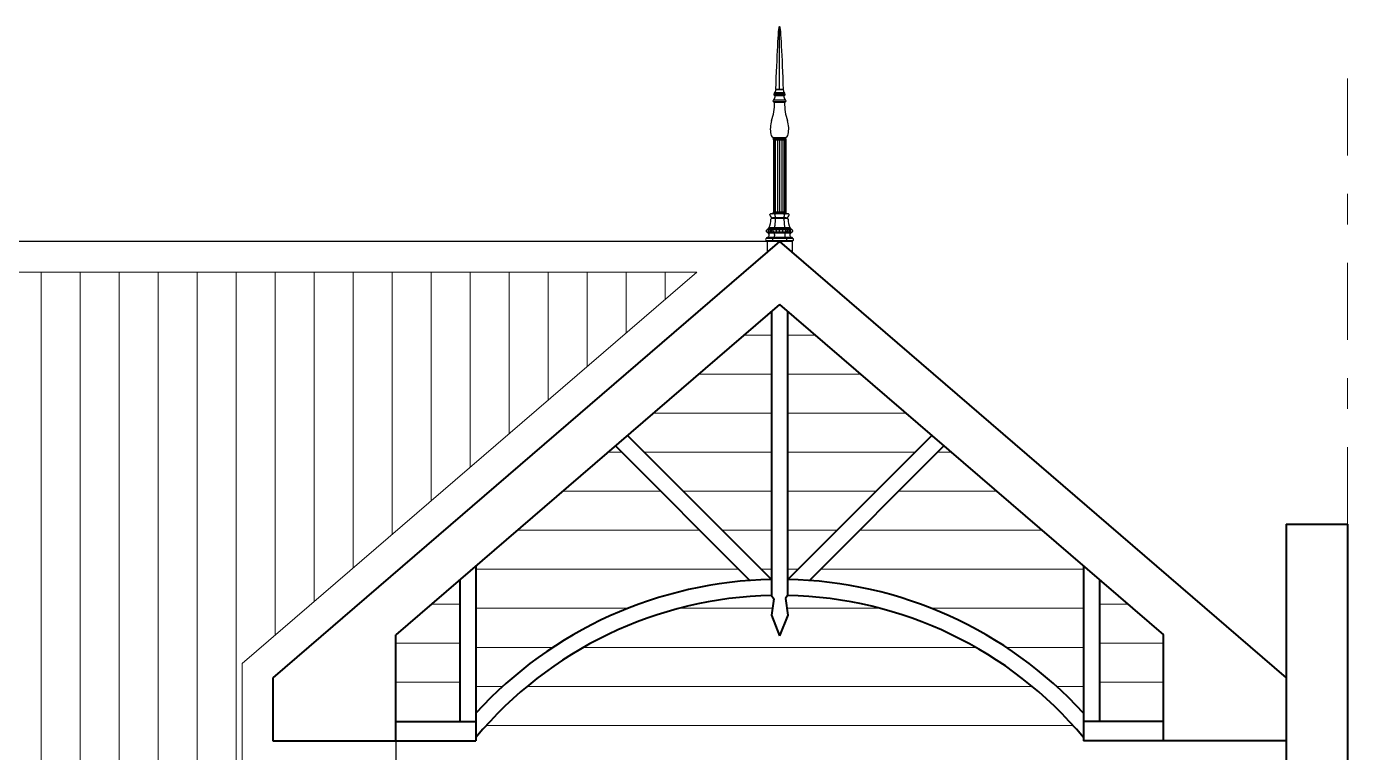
# Model space of a CAD drawing. Header units: millimetres. Extents: x 1119.4 to 1171.3, y 270.1 to 301.5.
# Drawn here: x 1135.377 to 1139.679, y 285.917 to 288.281 of the extents above; entities that cross this region are included whole.
import ezdxf

# ---------------------------------------------------------------- set-up
doc = ezdxf.new("R2010")
doc.units = ezdxf.units.MM
doc.linetypes.add('DASHDOT', pattern=[1, 0.5, -0.25, 0, -0.25])
for name, color, linetype, lineweight in [('01pisos madera', 28, 'Continuous', 9), ('02', 196, 'Continuous', 20), ('03', 116, 'Continuous', 30), ('04', 20, 'Continuous', 40), ('ejes', 252, 'DASHDOT', 15)]:
    doc.layers.add(name, color=color, linetype=linetype, lineweight=lineweight)

msp = doc.modelspace()

# ---------------------------------------------------------------- hatches: boundary and pattern name
at = {"layer": '01pisos madera'}
h = msp.add_hatch(dxfattribs=at)
h.set_pattern_fill('LINE', color=256, scale=0.04, style=0)
h.set_pattern_definition([(0, (1136.579354838257, 286.0188396724454), (0, 0.127), [])])
h.paths.add_polyline_path([(1136.788029002143, 286.4795912108425), (1136.579354838257, 286.3000159867949), (1136.579354838257, 286.0188396724454), (1136.788029002142, 286.0188396724454)])
h.paths.add_polyline_path([(1139.079354838255, 286.3000159867946), (1138.871420128889, 286.4789548708725), (1138.871420128889, 286.0188396724454), (1139.079354838255, 286.0188396724454)])
at = {"layer": '02'}
h = msp.add_hatch(dxfattribs=at)
h.set_pattern_fill('LINE', color=24, scale=0.04, angle=90, style=0)
h.set_pattern_definition([(90, (1130.979354838255, 283.375740125182), (-0.127, 7.776250346772096e-18), [])])
h.paths.add_polyline_path([(1131.879354838256, 287.4807157349383), (1131.879354838256, 285.0999352471337), (1130.979354838256, 285.0999352471338), (1130.979354838256, 284.8846181739615), (1136.679354838257, 284.8846181739615), (1136.679354838257, 284.9870571983529), (1136.479354838257, 284.9870571983529), (1136.479354838257, 285.8557946980575), (1136.079354838256, 285.8557946980575), (1136.079354838257, 286.206677572367), (1137.559842192475, 287.4807157349382)])

# ---------------------------------------------------------------- linework, layer by layer
at = {"layer": '01pisos madera'}
for p, q in [((1137.713160073512, 287.2757157349378), (1137.803253679804, 287.2757157349378)), ((1137.855455996708, 287.2757157349378), (1137.945549602999, 287.2757157349378)), ((1137.565580590017, 287.1487157349378), (1137.803253679804, 287.1487157349378)), ((1137.855455996708, 287.1487157349378), (1138.093129086494, 287.1487157349378)), ((1137.418001106522, 287.0217157349378), (1137.803253679804, 287.0217157349379)), ((1137.855455996708, 287.0217157349379), (1138.24070856999, 287.0217157349378)), ((1137.270421623026, 286.8947157349378), (1137.315445492121, 286.8947157349378)), ((1137.389270716673, 286.8947157349378), (1137.803253679804, 286.8947157349378)), ((1137.855455996708, 286.8947157349378), (1138.270178414358, 286.8947157349378)), ((1138.34400363891, 286.8947157349377), (1138.388288053485, 286.8947157349378)), ((1137.122842139531, 286.7677157349378), (1137.442445492121, 286.7677157349377)), ((1137.516270716674, 286.7677157349378), (1137.803253679804, 286.7677157349378)), ((1137.855455996708, 286.7677157349378), (1138.143178414358, 286.7677157349378)), ((1138.21700363891, 286.7677157349378), (1138.53586753698, 286.7677157349378)), ((1136.975262656036, 286.6407157349378), (1137.569445492121, 286.6407157349378)), ((1137.643270716673, 286.6407157349377), (1137.803253679804, 286.6407157349378)), ((1137.855455996708, 286.6407157349378), (1138.016178414358, 286.6407157349378)), ((1138.090003638911, 286.6407157349378), (1138.683447020476, 286.6407157349378)), ((1136.840231319047, 286.5137157349378), (1137.696445492121, 286.5137157349377)), ((1137.770270716674, 286.5137157349378), (1137.803253679804, 286.5137157349378)), ((1137.855455996708, 286.5137157349378), (1137.889178414358, 286.5137157349378)), ((1137.963003638911, 286.5137157349378), (1138.819217811985, 286.5137157349378)), ((1136.840231319047, 286.3867157349378), (1137.335499448369, 286.3867157349378)), ((1137.502899516294, 286.3867157349378), (1137.806461942132, 286.3867157349378)), ((1137.852987188899, 286.3867157349378), (1138.156549614737, 286.3867157349378)), ((1138.323949682662, 286.3867157349378), (1138.819217811985, 286.3867157349378)), ((1136.840231319047, 286.2597157349378), (1137.091353553495, 286.2597157349378)), ((1137.191173159776, 286.2597157349378), (1138.468275971256, 286.2597157349378)), ((1138.568095577536, 286.2597157349378), (1138.819217811985, 286.2597157349378)), ((1136.840231319046, 286.1327157349378), (1136.927578770001, 286.1327157349378)), ((1137.007275063877, 286.1327157349378), (1138.652174067155, 286.1327157349378)), ((1138.731870361031, 286.1327157349378), (1138.819217811985, 286.1327157349378)), ((1136.874297714459, 286.0057157349378), (1138.785151416572, 286.0057157349377))]:
    msp.add_line(p, q, dxfattribs=at)
at = {"layer": '02', "color": 24}
msp.add_lwpolyline([(1130.979354838256, 284.8846181739615), (1130.979354838256, 285.0999352471338), (1131.879354838256, 285.0999352471338), (1131.879354838256, 287.4807157349383), (1137.559842192474, 287.4807157349382), (1136.079354838257, 286.2066775723669), (1136.079354838257, 285.8557946980575), (1136.479354838257, 285.8557946980575), (1136.479354838257, 284.9870571983529), (1136.679354838257, 284.9870571983529), (1136.679354838257, 284.8846181739615)], dxfattribs=at)
at = {"layer": '03', "color": 30}
for p, q in [((1137.829250899737, 288.0759825823383), (1137.829250899737, 288.2807055713221)), ((1137.841125899737, 288.0759825823383), (1137.817375899737, 288.0759825823383)), ((1137.841125899737, 288.0747325823384), (1137.817375899737, 288.0747325823384)), ((1137.848000899737, 288.0402325723384), (1137.810500899737, 288.0402325723384)), ((1137.848000899737, 288.0352325723384), (1137.810500899737, 288.0352325723384)), ((1137.846125899737, 288.0609825823383), (1137.812375899736, 288.0609825823383)), ((1137.846125899737, 288.0572325823384), (1137.812375899736, 288.0572325823384)), ((1137.845500899737, 288.0647325823384), (1137.813000899737, 288.0647325823384)), ((1137.813000899737, 288.0609825823383), (1137.813000899737, 288.0647325823384)), ((1137.813000899737, 288.0567325873383), (1137.813000899737, 288.0572325823384)), ((1137.845500899737, 288.0327325723384), (1137.813000899737, 288.0327325723384)), ((1137.813000899737, 288.0326475823384), (1137.813000899737, 288.0327325723384)), ((1137.844000964737, 288.0552325723384), (1137.814500839737, 288.0552325723384)), ((1137.845500899737, 288.0609825823383), (1137.845500899737, 288.0647325823384)), ((1137.845500899737, 288.0567325873383), (1137.845500899737, 288.0572325823384)), ((1137.845500899737, 288.0326475823384), (1137.845500899737, 288.0327325723384)), ((1137.809130964737, 287.9131399228511), (1137.809130964737, 287.6707157349382)), ((1137.847998483306, 287.9177327422324), (1137.810498483306, 287.9177327422324)), ((1137.847998483306, 287.9127327422324), (1137.810498483306, 287.9127327422324)), ((1137.810499213996, 287.9177327422324), (1137.847997752615, 287.9177327422324)), ((1137.810499213996, 287.9126723028564), (1137.810499213996, 287.6732157349382)), ((1137.845498483306, 287.9102327422325), (1137.812998483306, 287.9102327422325)), ((1137.812998483306, 287.9101477522325), (1137.812998483306, 287.9102327422325)), ((1137.81511666261, 287.9102327422325), (1137.81511666261, 287.6732157349382)), ((1137.822177104239, 287.9102327422325), (1137.822177104239, 287.6732157349382)), ((1137.829250899737, 287.9102327422325), (1137.829250899737, 287.6707157349382)), ((1137.836319862373, 287.9102327422325), (1137.836319862373, 287.6732157349382)), ((1137.843380304002, 287.9102327422325), (1137.843380304002, 287.6732157349382)), ((1137.845498483306, 287.9101477522325), (1137.845498483306, 287.9102327422325)), ((1137.847997752616, 287.9126723028559), (1137.847997752615, 287.6757157349382)), ((1137.849365954737, 287.9131398920503), (1137.849365954737, 287.6707157349382)), ((1137.798104838256, 287.6675907349382), (1137.798104838256, 287.6688407349381)), ((1137.858729838256, 287.6707157349382), (1137.799979838256, 287.6707157349382)), ((1137.853729838256, 287.6557157349382), (1137.803999918256, 287.6557157349382)), ((1137.852479838256, 287.6732157349382), (1137.806229838256, 287.6732157349382)), ((1137.806229838256, 287.6725907349382), (1137.806229838256, 287.6732157349382)), ((1137.851229838256, 287.6582157349382), (1137.807479838256, 287.6582157349382)), ((1137.848104838256, 287.6757157349382), (1137.810604838256, 287.6757157349382)), ((1137.810604838256, 287.6750907349382), (1137.810604838256, 287.6757157349382)), ((1137.813729838256, 287.6688407349381), (1137.813729838256, 287.6675907349382)), ((1137.817789898256, 287.6732157349382), (1137.817554913256, 287.6725907349382)), ((1137.819979838256, 287.6757157349382), (1137.819744853256, 287.6750907349382)), ((1137.838729838256, 287.6757157349382), (1137.838959788256, 287.6750907349382)), ((1137.840914898256, 287.6732157349382), (1137.841149883256, 287.6725907349382)), ((1137.844979838256, 287.6688407349381), (1137.844979838256, 287.6675907349382)), ((1137.848104838256, 287.6750907349382), (1137.848104838256, 287.6757157349382)), ((1137.852479838256, 287.6725907349382), (1137.852479838256, 287.6732157349382)), ((1137.860604838256, 287.6675907349382), (1137.860604838256, 287.6688407349381)), ((1137.786229838256, 287.6144657349382), (1137.786229838256, 287.6157157349382)), ((1137.869979838256, 287.6182157349382), (1137.788729838256, 287.6182157349382)), ((1137.868104838256, 287.6107157349382), (1137.789979838256, 287.6107157349382)), ((1137.790604838256, 287.6182157349382), (1137.790604838256, 287.6200907349382)), ((1137.790604838256, 287.6100907349382), (1137.790604838256, 287.6107157349382)), ((1137.866229838256, 287.6082157349382), (1137.792479838256, 287.6082157349382)), ((1137.793149853256, 287.6136252449382), (1137.793149853256, 287.6157157349382)), ((1137.864354838256, 287.6232157349382), (1137.793729838256, 287.6232157349382)), ((1137.794354838256, 287.6232157349382), (1137.794354838256, 287.6257157349382)), ((1137.864354838256, 287.6257157349382), (1137.794354838256, 287.6257157349382)), ((1137.798359813256, 287.6136252449382), (1137.798359813256, 287.6157157349382)), ((1137.803579848256, 287.6136252449382), (1137.803579848256, 287.6157157349382)), ((1137.808784923256, 287.6144657349382), (1137.808784923256, 287.6157157349382)), ((1137.809979838256, 287.6182157349382), (1137.809979838256, 287.6200907349382)), ((1137.811854838256, 287.6232157349382), (1137.811854838256, 287.6257157349382)), ((1137.818939803256, 287.6134322199382), (1137.818939803256, 287.6158982299382)), ((1137.829354838256, 287.6134322199382), (1137.829354838256, 287.6158982299382)), ((1137.839764843256, 287.6134322199382), (1137.839764843256, 287.6158982299382)), ((1137.846854838256, 287.6232157349382), (1137.846854838256, 287.6257157349382)), ((1137.848729838256, 287.6182157349382), (1137.848729838256, 287.6200907349382)), ((1137.849919873256, 287.6144657349382), (1137.849919873256, 287.6157157349382)), ((1137.855124798256, 287.6136252449382), (1137.855124798256, 287.6157157349382)), ((1137.860344828256, 287.6136252449382), (1137.860344828256, 287.6157157349382)), ((1137.864354838256, 287.6232157349382), (1137.864354838256, 287.6257157349382)), ((1137.865554793256, 287.6136252449382), (1137.865554793256, 287.6157157349382)), ((1137.868104838256, 287.6182157349382), (1137.868104838256, 287.6200907349382)), ((1137.868104838256, 287.6100907349382), (1137.868104838256, 287.6107157349382)), ((1137.872479838256, 287.6144657349382), (1137.872479838256, 287.6157157349382)), ((1137.872477398256, 287.5907157349381), (1137.786229838256, 287.5907157349381)), ((1137.872479838256, 287.5832157349382), (1137.786229838256, 287.5832157349382)), ((1137.869979838256, 287.593215734938), (1137.788729838256, 287.593215734938)), ((1137.869979838256, 287.5807157349382), (1137.788729838256, 287.5807157349382)), ((1137.788729838256, 287.5807157349382), (1137.788729838256, 287.545755760301)), ((1137.869979838256, 287.5807157349382), (1137.869979838256, 287.5457557603011))]:
    msp.add_line(p, q, dxfattribs=at)
at = {"layer": '03'}
for p, q in [((1137.829354838256, 287.5807157349382), (1131.779354838256, 287.5807157349382)), ((1136.579354838257, 285.9557946980576), (1136.579354838257, 285.087057198353))]:
    msp.add_line(p, q, dxfattribs=at)
at = {"layer": '03', "color": 30}
for points in [[(1137.815149823256, 287.6530347299382), (1137.815042093256, 287.6509963449382), (1137.814929793256, 287.648958229938), (1137.814814893256, 287.6469203399382), (1137.814694803256, 287.6448827199382), (1137.814564038256, 287.6428456699382), (1137.814424878256, 287.6408092349382), (1137.814278853256, 287.6387732549382), (1137.814119853256, 287.6367382249382), (1137.813922558256, 287.634542564938), (1137.813729838256, 287.6326752299382), (1137.813641033256, 287.6319480349382), (1137.813544903256, 287.6312217149382), (1137.813441753256, 287.6304966549381), (1137.813324873256, 287.6297742299382), (1137.813189373256, 287.6290553899382), (1137.813039838256, 287.6283377299382), (1137.812871073256, 287.6276218649382), (1137.812634868256, 287.6269317449382), (1137.812290323256, 287.6262954149382), (1137.811854838256, 287.6257157349382)], [(1137.813729838256, 287.6688407349381), (1137.813746318256, 287.6689686399382), (1137.813764783256, 287.6690962449382), (1137.813785993256, 287.6692231199382), (1137.813809798256, 287.6693497299382), (1137.813838023256, 287.6694759599382), (1137.813869913256, 287.6696012349382), (1137.813904703256, 287.6697252499382), (1137.813944838256, 287.6698477399382), (1137.813995038256, 287.6699714899382), (1137.814049818256, 287.6700837149382), (1137.814097118256, 287.6701655799381), (1137.814149913256, 287.6702437449382), (1137.814207288256, 287.6703177849382), (1137.814269848256, 287.6703877449382), (1137.814337903256, 287.6704532849382), (1137.814409923256, 287.6705142449382), (1137.814485913256, 287.6705702399382), (1137.814564803256, 287.6706222349382), (1137.814646283256, 287.6706709099382), (1137.814729903256, 287.6707157349382)], [(1137.813729838256, 287.6675907349382), (1137.813856333256, 287.6668258499382), (1137.813989848256, 287.6660622249381), (1137.814130383256, 287.6653001999382), (1137.814279918256, 287.6645397399382), (1137.814442273256, 287.6637814949382), (1137.814619883256, 287.6630267149381), (1137.814817793256, 287.6622767449382), (1137.815039808256, 287.6615332249382), (1137.815317058256, 287.6607538449382), (1137.815604838256, 287.6600907349382), (1137.815776348256, 287.6597738849382), (1137.815969828256, 287.6594702349382), (1137.816188183256, 287.6591845549382), (1137.816434918256, 287.6589227499382), (1137.816713083256, 287.6586926499382), (1137.817019788256, 287.6585032499382), (1137.817351363256, 287.6583622199382), (1137.817699873256, 287.6582687199382), (1137.818056163256, 287.6582198549382), (1137.818414898256, 287.6582157349382)], [(1137.817189923256, 287.6557157349382), (1137.817024213256, 287.6556569899382), (1137.816859873256, 287.6555927499382), (1137.816695688256, 287.6555232849381), (1137.816534863256, 287.6554477549382), (1137.816380138256, 287.6553647449382), (1137.816229838256, 287.6552727349382), (1137.816083203256, 287.6551711099382), (1137.815944803256, 287.655059224938), (1137.815819378256, 287.6549370799382), (1137.815704783256, 287.6548012399382), (1137.815599498256, 287.6546462849381), (1137.815509778256, 287.6544817199382), (1137.815433943256, 287.6543105899382), (1137.815369853256, 287.6541347349382), (1137.815315533256, 287.6539554449382), (1137.815269908256, 287.6537737499382), (1137.815231913256, 287.6535902999382), (1137.815199873256, 287.6534057449382), (1137.815172403256, 287.6532205399382), (1137.815149823256, 287.6530347299382)], [(1137.817554913256, 287.6725907349382), (1137.817526228256, 287.6724989899382), (1137.817494793256, 287.6724082399382), (1137.817461223256, 287.6723186349382), (1137.817424908256, 287.6722302449382), (1137.817386458256, 287.6721430799382), (1137.817344798256, 287.6720572499382), (1137.817298718256, 287.6719731749382), (1137.817249888256, 287.6718907399382), (1137.817201673256, 287.6718137549381), (1137.817144908256, 287.6717302549382), (1137.817064188256, 287.6716202399382), (1137.816979808256, 287.6715132349381), (1137.816893443256, 287.6714085999382), (1137.816804793256, 287.6713057149382), (1137.816713083256, 287.6712045099382), (1137.816619853256, 287.6711047199382), (1137.816525403256, 287.6710062999382), (1137.816429883256, 287.6709087199382), (1137.816332838256, 287.6708118249382), (1137.816234873256, 287.6707157349382)], [(1137.818414898256, 287.6582157349382), (1137.818383313256, 287.6580360649382), (1137.818349898256, 287.6578567349382), (1137.818313578256, 287.6576779749382), (1137.818274823256, 287.6574997149382), (1137.818234233256, 287.6573220299382), (1137.818189833256, 287.6571452149382), (1137.818140238256, 287.6569696999382), (1137.818084853256, 287.6567957499382), (1137.818016188256, 287.6566160799382), (1137.817944928256, 287.6564577299382), (1137.817895183256, 287.6563619849382), (1137.817839793256, 287.6562692499382), (1137.817777843256, 287.6561805549382), (1137.817709788256, 287.6560962499382), (1137.817635328256, 287.6560169449382), (1137.817554913256, 287.6559437399382), (1137.817469768256, 287.6558769449382), (1137.817379893256, 287.6558167499382), (1137.817286663256, 287.6557629249382), (1137.817189923256, 287.6557157349382)], [(1137.819744853256, 287.6750907349382), (1137.819716318256, 287.6749989899382), (1137.819684888256, 287.6749082399382), (1137.819651318256, 287.6748186349382), (1137.819614848256, 287.6747302449382), (1137.819576398256, 287.6746430799382), (1137.819534893256, 287.6745572499382), (1137.819488813256, 287.6744731749381), (1137.819439833256, 287.6743907399382), (1137.819391613256, 287.6743137549382), (1137.819334853256, 287.6742302549382), (1137.819254438256, 287.6741203899382), (1137.819169903256, 287.6740132349382), (1137.819080943256, 287.6739084449382), (1137.818989848256, 287.6738057149382), (1137.818898143256, 287.6737045099382), (1137.818804913256, 287.6736047199382), (1137.818710308256, 287.6735061099382), (1137.818614788256, 287.6734087199382), (1137.818520183256, 287.6733118249382), (1137.818424818256, 287.6732157349382)], [(1137.838959788256, 287.6750907349382), (1137.838988478256, 287.6749989899382), (1137.839019908256, 287.6749082399382), (1137.839053328256, 287.6748187449382), (1137.839089793256, 287.6747302449382), (1137.839130843256, 287.6746428149382), (1137.839174788256, 287.6745572499382), (1137.839218273256, 287.6744733249382), (1137.839264813256, 287.6743907399382), (1137.839313028256, 287.6743137549382), (1137.839369793256, 287.6742302549382), (1137.839450358256, 287.6741203899382), (1137.839534893256, 287.6740132349382), (1137.839623698256, 287.6739084449382), (1137.839714793256, 287.6738057149382), (1137.839806653256, 287.6737045099382), (1137.839899883256, 287.6736047199382), (1137.839994488256, 287.6735061499382), (1137.840089853256, 287.6734087199382), (1137.840184458256, 287.6733118249382), (1137.840279828256, 287.6732157349382)], [(1137.844979838256, 287.6675907349382), (1137.844850903256, 287.6668257749382), (1137.844714793256, 287.6660622249381), (1137.844574413256, 287.6653001999382), (1137.844424878256, 287.6645397399382), (1137.844262523256, 287.6637814949382), (1137.844084913256, 287.6630267149381), (1137.843886853256, 287.6622766699382), (1137.843664838256, 287.6615332249382), (1137.843390178256, 287.6607541099382), (1137.843104838256, 287.6600907349382), (1137.842930738256, 287.6597737349382), (1137.842734813256, 287.6594702349382), (1137.842516613256, 287.6591845899382), (1137.842269878256, 287.6589227499382), (1137.841991408256, 287.6586924949382), (1137.841684858256, 287.6585032499382), (1137.841356333256, 287.6583624849382), (1137.841009808256, 287.6582687199382), (1137.840651073256, 287.6582196999382), (1137.840289898256, 287.6582157349382)], [(1137.840289898256, 287.6582157349382), (1137.840321483256, 287.6580360649382), (1137.840354903256, 287.6578567349382), (1137.840391218256, 287.6576779749382), (1137.840429823256, 287.6574997149382), (1137.840470408256, 287.6573221049382), (1137.840514813256, 287.6571452149382), (1137.840566998256, 287.6569695099382), (1137.840624828256, 287.6567957499382), (1137.840691053256, 287.6566161949382), (1137.840759868256, 287.6564577299382), (1137.840809613256, 287.6563619849382), (1137.840864848256, 287.6562692499382), (1137.840926798256, 287.6561805549382), (1137.840994853256, 287.6560962499382), (1137.841069468256, 287.6560169449382), (1137.841149883256, 287.6559437399382), (1137.841235028256, 287.6558769449382), (1137.841324903256, 287.6558167499382), (1137.841418133256, 287.6557629249382), (1137.841514873256, 287.6557157349382)], [(1137.841149883256, 287.6725907349382), (1137.841178418256, 287.6724989899382), (1137.841209853256, 287.6724082399382), (1137.841243418256, 287.6723186349382), (1137.841279888256, 287.6722302449382), (1137.841318343256, 287.6721430799382), (1137.841359843256, 287.6720572499382), (1137.841405928256, 287.6719731749382), (1137.841454908256, 287.6718907399382), (1137.841503123256, 287.6718137549381), (1137.841559888256, 287.6717302549382), (1137.841640453256, 287.6716202399382), (1137.841724833256, 287.6715132349381), (1137.841811198256, 287.6714085999382), (1137.841899853256, 287.6713057149382), (1137.841991558256, 287.6712045099382), (1137.842084788256, 287.6711047199382), (1137.842179243256, 287.6710062999382), (1137.842274913256, 287.6709087199382), (1137.842371958256, 287.6708118249382), (1137.842469923256, 287.6707157349382)], [(1137.841514873256, 287.6557157349382), (1137.841680583256, 287.6556569899382), (1137.841844923256, 287.6555927499382), (1137.842008953256, 287.6555232849381), (1137.842169783256, 287.6554477549382), (1137.842324503256, 287.6553647449382), (1137.842474803256, 287.6552727349382), (1137.842621443256, 287.6551711099382), (1137.842759838256, 287.655059224938), (1137.842885268256, 287.6549371149382), (1137.842999858256, 287.6548012399382), (1137.843105143256, 287.6546462849381), (1137.843194868256, 287.6544817199382), (1137.843270703256, 287.6543105899382), (1137.843334788256, 287.6541347349382), (1137.843389263256, 287.6539554799382), (1137.843434888256, 287.6537737499382), (1137.843472883256, 287.6535902999382), (1137.843504923256, 287.6534057449382), (1137.843532238256, 287.6532205399382), (1137.843554823256, 287.6530347299382)], [(1137.843554823256, 287.6530347299382), (1137.843662548256, 287.6509963799382), (1137.843774853256, 287.648958229938), (1137.843892193256, 287.6469202999382), (1137.844014873256, 287.6448827199382), (1137.844143198256, 287.6428457099382), (1137.844279918256, 287.6408092349382), (1137.844425793256, 287.6387732899382), (1137.844584788256, 287.6367382249382), (1137.844784678256, 287.6345424849382), (1137.844979838256, 287.6326752299382), (1137.845066203256, 287.6319480749382), (1137.845159893256, 287.6312217149382), (1137.845262888256, 287.6304966549381), (1137.845379923256, 287.6297742299382), (1137.845515423256, 287.6290554649382), (1137.845664808256, 287.6283377299382), (1137.845836008256, 287.6276217499382), (1137.846074808256, 287.6269317449382), (1137.846419203256, 287.6262954149382), (1137.846854838256, 287.6257157349382)], [(1137.844979838256, 287.6688407349381), (1137.844960768256, 287.6689687199382), (1137.844939863256, 287.6690962449382), (1137.844918653256, 287.6692231599382), (1137.844894848256, 287.6693497299382), (1137.844866773256, 287.6694759599382), (1137.844834883256, 287.6696012349382), (1137.844799938256, 287.6697253649382), (1137.844759808256, 287.6698477399382), (1137.844712198256, 287.6699712199382), (1137.844659863256, 287.6700837149382), (1137.844610118256, 287.6701657299382), (1137.844554883256, 287.6702437449382), (1137.844497358256, 287.6703178249382), (1137.844434798256, 287.6703877449382), (1137.844366893256, 287.6704532849382), (1137.844294873256, 287.6705142449382), (1137.844218883256, 287.6705702799382), (1137.844139843256, 287.6706222349382), (1137.844058363256, 287.6706709099382), (1137.843974898256, 287.6707157349382)], [(1137.793149853256, 287.6157157349382), (1137.793160838256, 287.6158843049382), (1137.793174878256, 287.6160527249382), (1137.793193033256, 287.6162209899381), (1137.793214853256, 287.6163887249382), (1137.793239573256, 287.6165557299382), (1137.793269788256, 287.6167217449382), (1137.793305798256, 287.6168863899382), (1137.793349898256, 287.6170492399382), (1137.793408338256, 287.6172138049381), (1137.793474863256, 287.6173637199382), (1137.793535288256, 287.6174753799382), (1137.793604868256, 287.6175822299382), (1137.793686353256, 287.6176833549382), (1137.793774853256, 287.6177777299382), (1137.793867018256, 287.6178657349381), (1137.793964823256, 287.6179472199382), (1137.794067823256, 287.6180221749382), (1137.794174788256, 287.6180917199382), (1137.794285868256, 287.6181562649382), (1137.794399853256, 287.6182157349382)], [(1137.793149853256, 287.6136252449382), (1137.793160383256, 287.6134756299382), (1137.793174878256, 287.6133262449382), (1137.793192578256, 287.6131768999382), (1137.793214853256, 287.6130282449382), (1137.793242018256, 287.6128806499382), (1137.793274823256, 287.6127342449382), (1137.793313883256, 287.6125894399382), (1137.793359813256, 287.6124467299381), (1137.793409253256, 287.6123140549382), (1137.793474863256, 287.6121702399382), (1137.793581678256, 287.6119821399381), (1137.793704813256, 287.611804714938), (1137.793838788256, 287.6116380899382), (1137.793984813256, 287.6114812299382), (1137.794143353256, 287.6113341349382), (1137.794309828256, 287.6111962349382), (1137.794482403256, 287.6110664599382), (1137.794659863256, 287.6109437399382), (1137.794840528256, 287.6108267449382), (1137.795024853256, 287.6107157349382)], [(1137.798359813256, 287.6157157349382), (1137.798370798256, 287.6158843449382), (1137.798384838256, 287.6160527249382), (1137.798400403256, 287.6162209549382), (1137.798419783256, 287.6163887249382), (1137.798444498256, 287.6165556549382), (1137.798474863256, 287.6167217449382), (1137.798513318256, 287.6168864649382), (1137.798559858256, 287.6170492399382), (1137.798618298256, 287.6172138049381), (1137.798684828256, 287.6173637199382), (1137.798745403256, 287.6174755299382), (1137.798814833256, 287.6175822299382), (1137.798893413256, 287.6176830149381), (1137.798979778256, 287.6177777299382), (1137.799074538256, 287.6178659249382), (1137.799174788256, 287.6179472199382), (1137.799277783256, 287.6180222149382), (1137.799384898256, 287.6180917199382), (1137.799495983256, 287.6181562649382), (1137.799609813256, 287.6182157349382)], [(1137.798359813256, 287.6136252449382), (1137.798367748256, 287.6134756699382), (1137.798379803256, 287.6133262449382), (1137.798397503256, 287.6131768999382), (1137.798419783256, 287.6130282449382), (1137.798446943256, 287.6128806499382), (1137.798479903256, 287.6127342449382), (1137.798518813256, 287.6125895499382), (1137.798564893256, 287.6124467299381), (1137.798616923256, 287.6123138249381), (1137.798684828256, 287.6121702399382), (1137.798789043256, 287.6119824799382), (1137.798909893256, 287.611804714938), (1137.799046458256, 287.6116378599382), (1137.799194928256, 287.6114812299382), (1137.799353313256, 287.6113341349382), (1137.799519788256, 287.6111962349382), (1137.799692363256, 287.6110664599382), (1137.799869823256, 287.6109437399382), (1137.800050488256, 287.6108267449382), (1137.800234813256, 287.6107157349382)], [(1137.803579848256, 287.6157157349382), (1137.803590833256, 287.6158843449382), (1137.803604868256, 287.6160527249382), (1137.803620433256, 287.6162209549382), (1137.803639813256, 287.6163887249382), (1137.803664533256, 287.6165556549382), (1137.803694898256, 287.6167217449382), (1137.803733348256, 287.6168864649382), (1137.803779888256, 287.6170492399382), (1137.803838328256, 287.6172138049381), (1137.803904858256, 287.6173637199382), (1137.803965433256, 287.6174755299382), (1137.804034863256, 287.6175822299382), (1137.804113448256, 287.6176830149381), (1137.804199808256, 287.6177777299382), (1137.804294568256, 287.6178659249382), (1137.804394818256, 287.6179472199382), (1137.804497813256, 287.6180221749382), (1137.804604778256, 287.6180917199382), (1137.804715863256, 287.6181562999382), (1137.804829848256, 287.6182157349382)], [(1137.803579848256, 287.6136252449382), (1137.803587778256, 287.6134756699382), (1137.803599833256, 287.6133262449382), (1137.803617533256, 287.6131768999382), (1137.803639813256, 287.6130282449382), (1137.803666973256, 287.6128806499382), (1137.803699778256, 287.6127342449382), (1137.803738843256, 287.6125895499382), (1137.803784923256, 287.6124467299381), (1137.803836958256, 287.6123137899382), (1137.803904858256, 287.6121702399382), (1137.804009073256, 287.6119824799382), (1137.804129923256, 287.611804714938), (1137.804266493256, 287.6116378999382), (1137.804414808256, 287.6114812299382), (1137.804573343256, 287.6113341349382), (1137.804739818256, 287.6111962349382), (1137.804912398256, 287.6110664599382), (1137.805089853256, 287.6109437399382), (1137.805270518256, 287.6108267449382), (1137.805454848256, 287.6107157349382)], [(1137.808784923256, 287.6157157349382), (1137.808786448256, 287.6158955199382), (1137.808789808256, 287.6160752299382), (1137.808793623256, 287.6162547499382), (1137.808799878256, 287.6164342349382), (1137.808807963256, 287.6166135999382), (1137.808819868256, 287.6167927399382), (1137.808836958256, 287.6169714949382), (1137.808859843256, 287.6171497199382), (1137.808896618256, 287.6173367149382), (1137.808939803255, 287.6175007449382), (1137.808969403256, 287.6175920699382), (1137.809004803256, 287.6176812199382), (1137.809046308256, 287.6177673949382), (1137.809094828256, 287.617850249938), (1137.809153883256, 287.6179284899382), (1137.809219798256, 287.6180002449382), (1137.809289228256, 287.6180648999382), (1137.809364908256, 287.6181227349382), (1137.809447768256, 287.6181731249382), (1137.809534893256, 287.6182157349382)], [(1137.808784923256, 287.6144657349382), (1137.808793773256, 287.6141766949382), (1137.808804913256, 287.6138877299382), (1137.808815748256, 287.6135989599382), (1137.808829783256, 287.6133102249382), (1137.808849773256, 287.6130214899382), (1137.808874798256, 287.6127332499382), (1137.808905773256, 287.6124457749382), (1137.808944838256, 287.6121592149382), (1137.809000683256, 287.6118552999382), (1137.809064923256, 287.6115942199382), (1137.809106123256, 287.6114716149382), (1137.809154798256, 287.6113517199382), (1137.809212473256, 287.6112355999381), (1137.809279918256, 287.6111252449382), (1137.809356058256, 287.6110225899382), (1137.809444868256, 287.6109302349382), (1137.809549848256, 287.6108518799382), (1137.809664898256, 287.6107897399382), (1137.809784983256, 287.6107442299382), (1137.809909803256, 287.6107157349382)], [(1137.811854838256, 287.6232157349382), (1137.811693098256, 287.6231516099382), (1137.811534863256, 287.6230807349382), (1137.811382883256, 287.6230032199382), (1137.811234873256, 287.6229177299382), (1137.811091288256, 287.6228230499382), (1137.810954878256, 287.6227187199382), (1137.810827463256, 287.6226044299382), (1137.810709818256, 287.6224802249381), (1137.810606823256, 287.6223513649382), (1137.810509778256, 287.6222032399382), (1137.810405863256, 287.6220095299382), (1137.810319803256, 287.6218072349381), (1137.810249158256, 287.6215997549382), (1137.810189803256, 287.6213887249382), (1137.810138378256, 287.6211753299382), (1137.810094893256, 287.6209602199382), (1137.810059798256, 287.6207438849382), (1137.810029888256, 287.6205267149382), (1137.810002728256, 287.6203089749382), (1137.809979838256, 287.6200907349382)], [(1137.809979838256, 287.6107157349382), (1137.809988233256, 287.6105504049382), (1137.809999828256, 287.6103852299382), (1137.810015543256, 287.6102202799382), (1137.810034923256, 287.6100557149382), (1137.810059643256, 287.6098917599382), (1137.810089853256, 287.6097287199382), (1137.810128308256, 287.6095671299382), (1137.810174848256, 287.609407749938), (1137.810230543256, 287.6092473449382), (1137.810294783256, 287.6090997549382), (1137.810357798256, 287.6089856949382), (1137.810429823256, 287.6088767449382), (1137.810511303256, 287.6087735199382), (1137.810599803256, 287.6086767399382), (1137.810691813256, 287.6085861049382), (1137.810789928256, 287.6085012249382), (1137.810895673256, 287.6084225699382), (1137.811004923256, 287.608349249938), (1137.811116008256, 287.6082801249382), (1137.811229838256, 287.6082157349382)], [(1137.811229838256, 287.6082157349382), (1137.811467418256, 287.6074579049382), (1137.811689893256, 287.6066952349382), (1137.811899243256, 287.6059283299382), (1137.812089823256, 287.6051567299382), (1137.812257978256, 287.6043800549382), (1137.812399883256, 287.6035982349382), (1137.812509443256, 287.6028112649382), (1137.812584818256, 287.602020244938), (1137.812622663256, 287.601221489938), (1137.812614878256, 287.6004322249382), (1137.812561473256, 287.5996803499382), (1137.812464888256, 287.5989327449381), (1137.812329538256, 287.5981914349382), (1137.812159863256, 287.5974572199382), (1137.811958753256, 287.5967306749382), (1137.811729868256, 287.5960122499382), (1137.811474898256, 287.5953021049382), (1137.811199778256, 287.5945997449382), (1137.810910628256, 287.5939040599382), (1137.810604838256, 287.593215734938)], [(1137.818939803256, 287.6134322199382), (1137.818929273256, 287.6132872599382), (1137.818914928256, 287.6131427199382), (1137.818899518256, 287.6129987949382), (1137.818879833256, 287.6128552449382), (1137.818852518256, 287.6127124249382), (1137.818819868256, 287.6125707449382), (1137.818783243256, 287.6124302149382), (1137.818739908256, 287.6122917399382), (1137.818692763256, 287.6121632999382), (1137.818629893256, 287.6120242499382), (1137.818526133256, 287.6118436649382), (1137.818404828256, 287.6116742549382), (1137.818268718256, 287.6115168199382), (1137.818119793256, 287.6113717499382), (1137.817961713256, 287.6112381949382), (1137.817794783256, 287.6111157449382), (1137.817620068256, 287.6110040499382), (1137.817439863256, 287.6109007499382), (1137.817254163256, 287.6108045049382), (1137.817064803256, 287.6107157349382)], [(1137.818939803256, 287.6158982299382), (1137.818936748256, 287.6160278149382), (1137.818929883256, 287.6161572499382), (1137.818921948256, 287.6162864149382), (1137.818909893256, 287.6164152349382), (1137.818890208256, 287.6165431799382), (1137.818864878256, 287.6166702499382), (1137.818833293256, 287.6167961699382), (1137.818794843256, 287.616920224938), (1137.818749983256, 287.617039894938), (1137.818694898256, 287.6171597499382), (1137.818624858256, 287.6172883799382), (1137.818544903256, 287.6174112549382), (1137.818455793256, 287.6175282099381), (1137.818359813256, 287.6176397549382), (1137.818257273256, 287.6177459149381), (1137.818149853256, 287.6178472349382), (1137.818038923256, 287.6179443199382), (1137.817924788256, 287.6180377399382), (1137.817808513256, 287.6181282999382), (1137.817689803256, 287.6182157349382)], [(1137.818939803256, 287.6158982299382), (1137.818943003256, 287.6160277749382), (1137.818949873256, 287.6161572499382), (1137.818960248256, 287.6162864499382), (1137.818974898256, 287.6164152349382), (1137.818994733256, 287.6165432549382), (1137.819019908256, 287.6166702499382), (1137.819048903256, 287.6167960949382), (1137.819084913256, 287.616920224938), (1137.819129773256, 287.617039894938), (1137.819184858256, 287.6171597499382), (1137.819254743256, 287.6172882299382), (1137.819334853256, 287.6174112549382), (1137.819426708256, 287.6175285549382), (1137.819524823256, 287.6176397549382), (1137.819624918256, 287.6177457649382), (1137.819729903256, 287.6178472349382), (1137.819840833256, 287.6179443199382), (1137.819954813256, 287.6180377399382), (1137.820071088256, 287.6181282999382), (1137.820189803256, 287.6182157349382)], [(1137.818939803256, 287.6134322199382), (1137.818950483256, 287.6132872999382), (1137.818964823256, 287.6131427199382), (1137.818982678256, 287.6129986799382), (1137.819004803256, 287.6128552449382), (1137.819029673256, 287.6127124999382), (1137.819059888256, 287.6125707449382), (1137.819096508256, 287.6124303249382), (1137.819139843256, 287.6122917399382), (1137.819189588256, 287.6121629949382), (1137.819254893256, 287.6120242499382), (1137.819356058256, 287.6118438149382), (1137.819474928256, 287.6116742549382), (1137.819610883256, 287.6115170099382), (1137.819759808256, 287.6113717499382), (1137.819920633256, 287.6112380049382), (1137.820089853256, 287.6111157449382), (1137.820264873256, 287.6110038949382), (1137.820444928256, 287.6109007499382), (1137.820628033256, 287.6108045399381), (1137.820814803256, 287.6107157349382)], [(1137.829354838256, 287.6134322199382), (1137.829344158256, 287.6132872999382), (1137.829329813256, 287.6131427199382), (1137.829311808256, 287.6129986799382), (1137.829289838256, 287.6128552449382), (1137.829265118256, 287.6127125749382), (1137.829234903256, 287.6125707449382), (1137.829195688256, 287.6124300999382), (1137.829149913256, 287.6122917399382), (1137.829102763256, 287.6121632599382), (1137.829039898256, 287.6120242499382), (1137.828936138256, 287.6118435099382), (1137.828814833256, 287.6116742549382), (1137.828681468256, 287.6115172049382), (1137.828534833256, 287.6113717499382), (1137.828374003256, 287.6112380049382), (1137.828204783256, 287.6111157449382), (1137.828029918256, 287.6110039349382), (1137.827849863256, 287.6109007499382), (1137.827666608256, 287.6108045049382), (1137.827479838256, 287.6107157349382)], [(1137.829354838256, 287.6158982299382), (1137.829351788256, 287.6160277749382), (1137.829344923256, 287.6161572499382), (1137.829334543256, 287.6162864499382), (1137.829319898256, 287.6164152349382), (1137.829300063256, 287.6165432549382), (1137.829274883256, 287.6166702499382), (1137.829245893256, 287.6167960949382), (1137.829209883256, 287.616920224938), (1137.829165018256, 287.6170397399382), (1137.829109783256, 287.6171597499382), (1137.829037303256, 287.6172885749382), (1137.828954908256, 287.6174112549382), (1137.828865793256, 287.6175282099381), (1137.828769818256, 287.6176397549382), (1137.828666973256, 287.6177460699382), (1137.828559858256, 287.6178472349382), (1137.828451518256, 287.6179441299382), (1137.828339823256, 287.6180377399382), (1137.828223553256, 287.6181282999382), (1137.828104838256, 287.6182157349382)], [(1137.829354838256, 287.6158982299382), (1137.829355448256, 287.6160277749382), (1137.829359873255, 287.6161572499382), (1137.829370253256, 287.6162864499382), (1137.829384898256, 287.6164152349382), (1137.829404738256, 287.6165431799382), (1137.829429913256, 287.6166702499382), (1137.829461498256, 287.6167962849382), (1137.829499798256, 287.616920224938), (1137.829542063256, 287.6170396249382), (1137.829594858256, 287.6171597499382), (1137.829667493256, 287.6172885349382), (1137.829749888256, 287.6174112549382), (1137.829838848256, 287.6175282099381), (1137.829934828256, 287.6176397549382), (1137.830037363256, 287.6177459149381), (1137.830144788256, 287.6178472349382), (1137.830255718256, 287.6179443199382), (1137.830369853256, 287.6180377399382), (1137.830486128256, 287.6181282999382), (1137.830604838256, 287.6182157349382)], [(1137.829354838256, 287.6134322199382), (1137.829362928256, 287.6132873349382), (1137.829374828256, 287.6131427199382), (1137.829392683256, 287.6129986799382), (1137.829414808256, 287.6128552449382), (1137.829439678256, 287.6127125749382), (1137.829469893256, 287.6125707449382), (1137.829509108256, 287.6124301349382), (1137.829554883256, 287.6122917399382), (1137.829602033256, 287.6121632599382), (1137.829664898256, 287.6120242499382), (1137.829768503256, 287.6118436649382), (1137.829889813256, 287.6116742549382), (1137.830025923256, 287.6115168599382), (1137.830174848256, 287.6113717499382), (1137.830332928256, 287.6112381949382), (1137.830499858256, 287.6111157449382), (1137.830674573256, 287.6110040499382), (1137.830854778256, 287.6109007499382), (1137.831040478256, 287.6108044649381), (1137.831229838256, 287.6107157349382)], [(1137.839764843256, 287.6134322199382), (1137.839754163256, 287.6132872599382), (1137.839739818256, 287.6131427199382), (1137.839724408256, 287.6129987949382), (1137.839704878256, 287.6128552449382), (1137.839677563256, 287.6127124249382), (1137.839644908256, 287.6125707449382), (1137.839608288256, 287.6124303249382), (1137.839564803256, 287.6122917399382), (1137.839515058256, 287.6121629949382), (1137.839449903256, 287.6120242499382), (1137.839348738256, 287.6118438149382), (1137.839229868256, 287.6116742549382), (1137.839093763256, 287.6115168199382), (1137.838944838256, 287.6113717499382), (1137.838786908256, 287.6112383499382), (1137.838619823256, 287.6111157449382), (1137.838442213256, 287.6110037449382), (1137.838259868256, 287.6109007499382), (1137.838076613256, 287.6108045049382), (1137.837889843256, 287.6107157349382)], [(1137.839764843256, 287.6158982299382), (1137.839761793256, 287.6160277749382), (1137.839754923256, 287.6161572499382), (1137.839744548256, 287.6162865299382), (1137.839729903256, 287.6164152349382), (1137.839712658256, 287.6165431049382), (1137.839689923256, 287.6166702499382), (1137.839658338256, 287.6167961699382), (1137.839619883256, 287.616920224938), (1137.839575023256, 287.617039894938), (1137.839519788256, 287.6171597499382), (1137.839449748256, 287.6172883799382), (1137.839369793256, 287.6174112549382), (1137.839280833256, 287.6175282099381), (1137.839184858256, 287.6176397549382), (1137.839082163256, 287.6177459149381), (1137.838974898256, 287.6178472349382), (1137.838863963256, 287.6179443199382), (1137.838749828256, 287.6180377399382), (1137.838633558256, 287.6181283399382), (1137.838514843256, 287.6182157349382)], [(1137.839764843256, 287.6158982299382), (1137.839768048256, 287.6160278149382), (1137.839774913256, 287.6161572499382), (1137.839785288256, 287.6162865299382), (1137.839799788256, 287.6164152349382), (1137.839817028256, 287.6165431049382), (1137.839839918256, 287.6166702499382), (1137.839871503256, 287.6167961699382), (1137.839909803256, 287.616920224938), (1137.839954663256, 287.617039894938), (1137.840009898256, 287.6171597499382), (1137.840079938256, 287.6172883799382), (1137.840159893256, 287.6174112549382), (1137.840248853256, 287.6175282099381), (1137.840344828256, 287.6176397549382), (1137.840447523256, 287.6177459149381), (1137.840554793256, 287.6178472349382), (1137.840665723256, 287.6179443199382), (1137.840779858256, 287.6180377399382), (1137.840896128256, 287.6181283399382), (1137.841014843256, 287.6182157349382)], [(1137.839764843256, 287.6134322199382), (1137.839775523256, 287.6132872599382), (1137.839789868256, 287.6131427199382), (1137.839805278256, 287.6129987949382), (1137.839824808256, 287.6128552449382), (1137.839852123256, 287.6127124249382), (1137.839884778256, 287.6125707449382), (1137.839921553256, 287.6124302149382), (1137.839964888256, 287.6122917399382), (1137.840012038256, 287.6121632599382), (1137.840074903256, 287.6120242499382), (1137.840178508256, 287.6118436649382), (1137.840299818256, 287.6116742549382), (1137.840435923256, 287.6115168199382), (1137.840584853256, 287.6113717499382), (1137.840742778256, 287.6112383499382), (1137.840909863256, 287.6111157449382), (1137.841087473256, 287.6110037449382), (1137.841269818256, 287.6109007499382), (1137.841453078256, 287.6108045399381), (1137.841639843256, 287.6107157349382)], [(1137.847479838256, 287.6082157349382), (1137.847239668256, 287.6074578299382), (1137.847014903256, 287.6066952349382), (1137.846805553256, 287.6059282899382), (1137.846614818256, 287.6051567299382), (1137.846449263256, 287.6043801699382), (1137.846309798256, 287.6035982349382), (1137.846197798256, 287.6028112649382), (1137.846119823256, 287.602020244938), (1137.846082133256, 287.601221489938), (1137.846089918256, 287.6004322249382), (1137.846143323256, 287.5996803499382), (1137.846239908256, 287.5989327449381), (1137.846375103256, 287.5981914749382), (1137.846544783256, 287.5974572199382), (1137.846745893256, 287.5967306349382), (1137.846974928256, 287.5960122499382), (1137.847229748256, 287.5953022199382), (1137.847504863256, 287.5945997449382), (1137.847796458256, 287.5939040599382), (1137.848104838256, 287.593215734938)], [(1137.846854838256, 287.6232157349382), (1137.847013838256, 287.6231516849382), (1137.847169783256, 287.6230807349382), (1137.847321913256, 287.6230032199382), (1137.847469923256, 287.6229177299382), (1137.847613508256, 287.6228230099382), (1137.847749918256, 287.6227187199382), (1137.847877178256, 287.6226044299382), (1137.847994823256, 287.6224802249381), (1137.848097823256, 287.6223513999382), (1137.848194868256, 287.6222032399382), (1137.848298778256, 287.6220094899382), (1137.848384838256, 287.6218072349381), (1137.848455488256, 287.6215997549382), (1137.848514843256, 287.6213887249382), (1137.848566263256, 287.621175369938), (1137.848609903256, 287.6209602199382), (1137.848647443256, 287.6207438499382), (1137.848679793256, 287.6205267149382), (1137.848706953256, 287.6203089749382), (1137.848729838256, 287.6200907349382)], [(1137.848729838256, 287.6107157349382), (1137.848718853256, 287.6105503699382), (1137.848704813256, 287.6103852299382), (1137.848689253256, 287.6102202799382), (1137.848669873256, 287.6100557149382), (1137.848645153256, 287.6098917599382), (1137.848614788256, 287.6097287199382), (1137.848576338256, 287.6095671299382), (1137.848529798256, 287.609407749938), (1137.848474103256, 287.6092473449382), (1137.848409863256, 287.6090997549382), (1137.848346843256, 287.6089856949382), (1137.848274823256, 287.6088767449382), (1137.848193343256, 287.6087735199382), (1137.848104838256, 287.6086767399382), (1137.848012828256, 287.6085861049382), (1137.847914868256, 287.6085012249382), (1137.847808973256, 287.6084224149382), (1137.847699873256, 287.608349249938), (1137.847591228256, 287.6082801649382), (1137.847479838256, 287.6082157349382)], [(1137.849919873256, 287.6144657349382), (1137.849913618256, 287.6141766949382), (1137.849904918256, 287.6138877299382), (1137.849891338256, 287.6135989199382), (1137.849874858256, 287.6133102249382), (1137.849854868256, 287.6130214899382), (1137.849829848256, 287.6127332499382), (1137.849798868256, 287.6124457749382), (1137.849759808256, 287.6121592149382), (1137.849703963256, 287.6118553399382), (1137.849639873256, 287.6115942199382), (1137.849598523256, 287.6114716149382), (1137.849549848256, 287.6113517199382), (1137.849492323256, 287.6112355999381), (1137.849424878256, 287.6111252449382), (1137.849348433255, 287.6110223999382), (1137.849259778256, 287.6109302349382), (1137.849157698256, 287.610852264938), (1137.849044783256, 287.6107897399382), (1137.848922253256, 287.6107440799382), (1137.848794843256, 287.6107157349382)], [(1137.849919873256, 287.6157157349382), (1137.849920788256, 287.6158955199382), (1137.849919873256, 287.6160752299382), (1137.849916058256, 287.6162547499382), (1137.849909803256, 287.6164342349382), (1137.849899123256, 287.6166136399382), (1137.849884778256, 287.6167927399382), (1137.849867688256, 287.6169714949382), (1137.849844798256, 287.6171497199382), (1137.849808028256, 287.6173367149382), (1137.849764843256, 287.6175007449382), (1137.849735243256, 287.6175920699382), (1137.849699843256, 287.6176812199382), (1137.849658338256, 287.6177675849382), (1137.849609813256, 287.617850249938), (1137.849553508256, 287.6179281449382), (1137.849489878256, 287.6180002449382), (1137.849418013256, 287.6180651299382), (1137.849339888256, 287.6181227349382), (1137.849257033256, 287.6181730849382), (1137.849169903256, 287.6182157349382)], [(1137.855124798256, 287.6136252449382), (1137.855116863256, 287.6134756699382), (1137.855104808256, 287.6133262449382), (1137.855087108256, 287.6131768999382), (1137.855064833256, 287.6130282449382), (1137.855037668256, 287.6128806499382), (1137.855004863256, 287.6127342449382), (1137.854965953256, 287.6125895499382), (1137.854919873256, 287.6124467299381), (1137.854867688256, 287.6123137899382), (1137.854799788256, 287.6121702399382), (1137.854695723256, 287.6119824799382), (1137.854574873256, 287.611804714938), (1137.854438303256, 287.6116378999382), (1137.854289838256, 287.6114812299382), (1137.854131298256, 287.6113341349382), (1137.853964823256, 287.6111962349382), (1137.853792248256, 287.6110664599382), (1137.853614788256, 287.6109437399382), (1137.853434123256, 287.6108267449382), (1137.853249798256, 287.6107157349382)], [(1137.855124798256, 287.6157157349382), (1137.855113813256, 287.6158843449382), (1137.855099928256, 287.6160527249382), (1137.855084208256, 287.6162209549382), (1137.855064833256, 287.6163887249382), (1137.855040113256, 287.6165556549382), (1137.855009898256, 287.6167217449382), (1137.854971448256, 287.6168864649382), (1137.854924908256, 287.6170492399382), (1137.854866468256, 287.6172138049381), (1137.854799788256, 287.6173637199382), (1137.854739208256, 287.6174755299382), (1137.854669783256, 287.6175822299382), (1137.854591198256, 287.6176830149381), (1137.854504833256, 287.6177777299382), (1137.854410078256, 287.6178659249382), (1137.854309828256, 287.6179472199382), (1137.854206828256, 287.6180221749382), (1137.854099863256, 287.6180917199382), (1137.853988783256, 287.6181562649382), (1137.853874798256, 287.6182157349382)], [(1137.860344828256, 287.6136252449382), (1137.860336893256, 287.6134756699382), (1137.860324843256, 287.6133262449382), (1137.860307143256, 287.6131768999382), (1137.860284863256, 287.6130282449382), (1137.860257703256, 287.6128806499382), (1137.860224898256, 287.6127342449382), (1137.860185833256, 287.6125894399382), (1137.860139903256, 287.6124467299381), (1137.860090313256, 287.6123140549382), (1137.860024853256, 287.6121702399382), (1137.859918193256, 287.6119822899382), (1137.859794903256, 287.611804714938), (1137.859658338256, 287.6116378999382), (1137.859509868256, 287.6114812299382), (1137.859351178256, 287.6113339849382), (1137.859184858256, 287.6111962349382), (1137.859015178256, 287.6110667999382), (1137.858839853256, 287.6109437399382), (1137.858656748255, 287.6108267049382), (1137.858469828256, 287.6107157349382)], [(1137.860344828256, 287.6157157349382), (1137.860333843256, 287.6158843449382), (1137.860319803256, 287.6160527249382), (1137.860304088256, 287.6162209549382), (1137.860284863256, 287.6163887249382), (1137.860260143256, 287.6165556549382), (1137.860229778256, 287.6167217449382), (1137.860191328256, 287.6168865799382), (1137.860144788256, 287.6170492399382), (1137.860088938256, 287.6172135399382), (1137.860024853256, 287.6173637199382), (1137.859961683256, 287.6174756849382), (1137.859889813256, 287.6175822299382), (1137.859811078256, 287.6176831649382), (1137.859724863256, 287.6177777299382), (1137.859633008256, 287.6178655849382), (1137.859534893256, 287.6179472199382), (1137.859429303256, 287.6180223699382), (1137.859319898256, 287.6180917199382), (1137.859208813256, 287.6181562999382), (1137.859094828256, 287.6182157349382)], [(1137.865554793256, 287.6136252449382), (1137.865546858256, 287.6134756699382), (1137.865534803256, 287.6133262449382), (1137.865517103256, 287.6131768999382), (1137.865494823256, 287.6130282449382), (1137.865467663256, 287.6128806499382), (1137.865434858256, 287.6127342449382), (1137.865395948256, 287.6125895499382), (1137.865349863256, 287.6124467299381), (1137.865297678256, 287.6123137899382), (1137.865229778256, 287.6121702399382), (1137.865125713256, 287.6119824799382), (1137.865004863256, 287.611804714938), (1137.864868298256, 287.6116378999382), (1137.864719828256, 287.6114812299382), (1137.864561293256, 287.6113341349382), (1137.864394818256, 287.6111962349382), (1137.864222243256, 287.6110664949382), (1137.864044783256, 287.6109437399382), (1137.863864118256, 287.6108267049382), (1137.863679793256, 287.6107157349382)], [(1137.865554793256, 287.6157157349382), (1137.865543803256, 287.6158843449382), (1137.865529918256, 287.6160527249382), (1137.865514203256, 287.6162208749382), (1137.865494823256, 287.6163887249382), (1137.865467663256, 287.6165557699382), (1137.865434858256, 287.6167217449382), (1137.865398998256, 287.6168863899382), (1137.865354903256, 287.6170492399382), (1137.865296458256, 287.6172138049381), (1137.865229778256, 287.6173637199382), (1137.865169353256, 287.6174755299382), (1137.865099928256, 287.6175822299382), (1137.865021193256, 287.6176830149381), (1137.864934828256, 287.6177777299382), (1137.864840068256, 287.6178659249382), (1137.864739818256, 287.6179472199382), (1137.864636823256, 287.6180221749382), (1137.864529858256, 287.6180917199382), (1137.864418773256, 287.6181562999382), (1137.864304793256, 287.6182157349382)], [(1137.807789898256, 287.5907157349381), (1137.807685683256, 287.5906080099382), (1137.807584818256, 287.5904962349382), (1137.807484873256, 287.5903809549381), (1137.807389813256, 287.5902622449382), (1137.807302073256, 287.5901395649382), (1137.807219828256, 287.5900132199382), (1137.807144453256, 287.5898831749382), (1137.807074873256, 287.5897497399382), (1137.807014143256, 287.5896257599382), (1137.806949903256, 287.5894747399382), (1137.806862623256, 287.5892344099382), (1137.806789838256, 287.5889892399382), (1137.806729718256, 287.5887408299381), (1137.806679823256, 287.5884902399382), (1137.806638318256, 287.5882383549382), (1137.806604903256, 287.5879852499382), (1137.806579113256, 287.5877309999382), (1137.806559888256, 287.5874762199382), (1137.806546918256, 287.5872218899382), (1137.806539898256, 287.5869657349382), (1137.806539288256, 287.5867039699382), (1137.806544783256, 287.586442244938), (1137.806556378256, 287.5861807849382), (1137.806574843256, 287.5859197449382), (1137.806600628256, 287.5856591999382), (1137.806634808256, 287.5853997249382), (1137.806679213256, 287.5851418499382), (1137.806734903256, 287.5848862299382), (1137.806808758256, 287.5846208399382), (1137.806889783256, 287.5843872299382), (1137.806948683256, 287.5842500499382), (1137.807014903256, 287.5841162299382), (1137.807088758256, 287.5839863799382), (1137.807169783256, 287.5838607249382), (1137.807258893256, 287.5837398349382), (1137.807354868256, 287.5836242499381), (1137.807457258256, 287.5835142349382), (1137.807564833256, 287.5834097499382), (1137.807675153256, 287.5833101099382), (1137.807789898256, 287.5832157349382)], [(1137.809234903256, 287.593215734938), (1137.809116193256, 287.5931620249382), (1137.808999918256, 287.5931027449382), (1137.808885478256, 287.5930382349382), (1137.808774853256, 287.592967739938), (1137.808669568256, 287.5928903049382), (1137.808569928256, 287.5928057299381), (1137.808476393256, 287.5927141799382), (1137.808389873256, 287.5926157199382), (1137.808313428256, 287.5925156999382), (1137.808239878256, 287.5924002299381), (1137.808158398256, 287.5922444749382), (1137.808089888256, 287.5920827299382), (1137.808033428256, 287.5919173249382), (1137.807984903256, 287.5917492499382), (1137.807942028256, 287.5915791549382), (1137.807904798256, 287.5914077199382), (1137.807870463256, 287.5912355249381), (1137.807839793256, 287.5910627199382), (1137.807813398256, 287.5908894549382), (1137.807789898256, 287.5907157349381)], [(1137.809234903256, 287.5807157349382), (1137.809116193256, 287.5807694449382), (1137.808999918256, 287.5808287249382), (1137.808885478256, 287.5808932349382), (1137.808774853256, 287.5809637299382), (1137.808669568256, 287.5810411649382), (1137.808569928256, 287.581125739938), (1137.808476393256, 287.5812172899382), (1137.808389873256, 287.5813157499382), (1137.808313428256, 287.5814158099382), (1137.808239878256, 287.5815312399381), (1137.808158398256, 287.5816869949382), (1137.808089888256, 287.5818487399382), (1137.808033428256, 287.5820141449382), (1137.807984903256, 287.5821822199382), (1137.807942028256, 287.5823523149382), (1137.807904798256, 287.5825237499382), (1137.807870463256, 287.5826959449381), (1137.807839793256, 287.5828687499382), (1137.807813398256, 287.5830420149382), (1137.807789898256, 287.5832157349382)], [(1137.849469893256, 287.593215734938), (1137.849591658256, 287.5931617949382), (1137.849709913256, 287.5931027449382), (1137.849821453256, 287.5930383499382), (1137.849929793256, 287.592967739938), (1137.850035078256, 287.5928903049382), (1137.850134868256, 287.5928057299381), (1137.850228403256, 287.5927141799382), (1137.850314923256, 287.5926157199382), (1137.850391368256, 287.5925156999382), (1137.850464918256, 287.5924002299381), (1137.850546398256, 287.5922444749382), (1137.850614908256, 287.5920827299382), (1137.850671368256, 287.5919173249382), (1137.850719893256, 287.5917492499382), (1137.850762613256, 287.5915791549382), (1137.850799848256, 287.5914077199382), (1137.850834178256, 287.5912355249381), (1137.850864848256, 287.5910627199382), (1137.850891398256, 287.5908894199382), (1137.850914898255, 287.5907157349381)], [(1137.849469893256, 287.5807157349382), (1137.849591658256, 287.5807696749382), (1137.849709913256, 287.5808287249382), (1137.849821453256, 287.5808931199382), (1137.849929793256, 287.5809637299382), (1137.850035078256, 287.5810411649382), (1137.850134868256, 287.581125739938), (1137.850228403256, 287.5812172899382), (1137.850314923256, 287.5813157499382), (1137.850391368256, 287.5814158099382), (1137.850464918256, 287.5815312399381), (1137.850546398256, 287.5816869949382), (1137.850614908256, 287.5818487399382), (1137.850671368256, 287.5820141449382), (1137.850719893256, 287.5821822199382), (1137.850762613256, 287.5823523149382), (1137.850799848256, 287.5825237499382), (1137.850834178256, 287.5826959449381), (1137.850864848256, 287.5828687499382), (1137.850891398256, 287.5830420499382), (1137.850914898255, 287.5832157349382)], [(1137.850914898255, 287.5907157349381), (1137.851021863256, 287.5906077049382), (1137.851124858256, 287.5904962349382), (1137.851222058256, 287.5903811099382), (1137.851314833256, 287.5902622449382), (1137.851402568256, 287.5901397149382), (1137.851484813256, 287.5900132199382), (1137.851562788256, 287.589882949938), (1137.851634808256, 287.5897497399382), (1137.851692943256, 287.5896258399382), (1137.851754893256, 287.5894747399382), (1137.851842173256, 287.5892344099382), (1137.851914808256, 287.5889892399382), (1137.851974928256, 287.5887408299381), (1137.852024823256, 287.5884902399382), (1137.852066328256, 287.5882383549382), (1137.852099898256, 287.5879852499382), (1137.852125683256, 287.5877310399382), (1137.852144908256, 287.5874762199382), (1137.852157878256, 287.5872218899382), (1137.852164898256, 287.5869657349382), (1137.852165508256, 287.5867039699382), (1137.852159863256, 287.586442244938), (1137.852148268256, 287.5861808249382), (1137.852129803256, 287.5859197449382), (1137.852104018256, 287.5856591999382), (1137.852069838256, 287.5853997249382), (1137.852025583256, 287.5851418499382), (1137.851969893256, 287.5848862299382), (1137.851895888256, 287.5846208799382), (1137.851814863256, 287.5843872299382), (1137.851756113256, 287.5842500499382), (1137.851689893256, 287.5841162299382), (1137.851616038256, 287.5839863799382), (1137.851534863256, 287.5838607249382), (1137.851445598256, 287.5837396849382), (1137.851349928256, 287.5836242499381), (1137.851250288256, 287.5835145399382), (1137.851144848256, 287.5834097499382), (1137.851032088256, 287.5833100699382), (1137.850914898255, 287.5832157349382)]]:
    msp.add_lwpolyline(points, dxfattribs=at)
for centre, radius, start, end in [((1137.795185959737, 288.0784825823384), 0.02250005, 322.3330080000707, 350.4079900000347), ((1137.817375899737, 288.0753575823383), 0.000625, 90, 270), ((1137.863310959737, 288.0784825823384), 0.02250005, 189.5919950000949, 217.6670069999938), ((1137.841125899737, 288.0753575823383), 0.000625, 270, 90), ((1137.625500899737, 288.0326475823384), 0.1875, 341.8049929998962, 0), ((1137.810500899737, 288.0377325723384), 0.0025, 90, 270), ((1137.813000899737, 288.0402325723384), 0.002500005, 136.6190029999992, 180), ((1137.812375899736, 288.0591075823384), 0.001875, 90, 270), ((1137.813000899737, 288.0352325723384), 0.0025, 180, 270), ((1137.793000899737, 288.0552025873383), 0.0225, 323.91400099983, 0.07732400005813227), ((1137.814500839737, 288.0567325873383), 0.00149994, 180, 270), ((1137.865500899737, 288.0552025873383), 0.0225, 179.9230039999636, 216.0859990001674), ((1137.844000964737, 288.0567325873383), 0.001500015, 270, 0), ((1137.845500899737, 288.0352325723384), 0.0025, 270, 0), ((1138.033000899737, 288.0326475823384), 0.1875, 180, 198.1950070001037), ((1137.846125899737, 288.0591075823384), 0.001875, 270, 90), ((1137.845500899737, 288.0402325723384), 0.0025, 0, 43.38069899999211), ((1137.848000899737, 288.0377325723384), 0.0025, 270, 90), ((1137.886750899737, 287.9467780573383), 0.0875, 161.8049929998962, 191.2700039998875), ((1137.771750899737, 287.9467780573383), 0.0875, 348.7300110000115, 18.1949009998647), ((1137.822235979737, 287.9369290823384), 0.02249995, 198.8020020000117, 238.5579990001885), ((1137.810498483306, 287.9152327422325), 0.0025, 90, 270), ((1137.812998483306, 287.9127327422324), 0.0025, 180, 270), ((1137.845498483306, 287.9127327422324), 0.0025, 270, 0), ((1137.836260939737, 287.9369290823384), 0.02250005, 301.4419859997421, 341.1979979999879), ((1137.847998483306, 287.9152327422325), 0.0025, 270, 90), ((1137.757869853256, 287.6498637199382), 0.04375005, 326.498992999824, 4.155950000052623), ((1137.799979838256, 287.6688407349381), 0.001875, 90, 180), ((1137.807479838256, 287.6675907349382), 0.009375, 180, 270), ((1137.803999918256, 287.6532157349382), 0.0025, 90, 184.1549990000483), ((1137.804354838256, 287.6725907349382), 0.001875, 270, 0), ((1137.804979838256, 287.6582157349382), 0.0025, 270, 0), ((1137.808729838256, 287.6750907349382), 0.001875, 270, 0), ((1137.849979838256, 287.6750907349382), 0.001875, 180, 270), ((1137.851229838256, 287.6675907349382), 0.009375, 270, 0), ((1137.853729838256, 287.6582157349382), 0.0025, 180, 270), ((1137.854354838256, 287.6725907349382), 0.001875, 180, 270), ((1137.854704878256, 287.6532157349382), 0.00250001, 355.8439940000179, 90), ((1137.900834788256, 287.6498637199382), 0.04375, 175.8439940000183, 213.501007000176), ((1137.858729838256, 287.6688407349381), 0.001875, 0, 90), ((1137.788729838256, 287.6157157349382), 0.0025, 90, 180), ((1137.789979838256, 287.6144657349382), 0.00375, 180, 270), ((1137.793729838256, 287.6200907349382), 0.003125, 90, 180), ((1137.792479838256, 287.6100907349382), 0.001875, 180, 270), ((1137.785914898256, 287.6012627249382), 0.01, 306.4200130002008, 44.05239899980499), ((1137.872789898256, 287.6012627249382), 0.01, 135.9479979997721, 233.5800020000918), ((1137.864979838256, 287.6200907349382), 0.003125, 0, 90), ((1137.866229838256, 287.6100907349382), 0.001875, 270, 0), ((1137.868729838256, 287.6144657349382), 0.00375, 270, 0), ((1137.869979838256, 287.6157157349382), 0.0025, 0, 90), ((1137.787789898256, 287.5869657349382), 0.0040625, 112.6200030000937, 247.3800049999572), ((1137.788729838256, 287.5907157349381), 0.0025, 90, 180), ((1137.788729838256, 287.5832157349382), 0.0025, 180, 270), ((1137.869979838256, 287.5907157349381), 0.0025, 0, 90), ((1137.869979838256, 287.5832157349382), 0.0025, 270, 0), ((1137.870914898256, 287.5869657349382), 0.0040625, 292.6199950000428, 67.3800959997457)]:
    msp.add_arc(centre, radius, start, end, dxfattribs=at)
msp.add_spline([(1137.817374714884, 288.0759937738049), (1137.829250899737, 288.2807055713206), (1137.841076548776, 288.0759825823383)], degree=3, dxfattribs=at)
at = {"layer": '04'}
for p, q in [((1137.829354838256, 287.5807157349382), (1136.179354838257, 286.1608029188964)), ((1137.829354838256, 287.5807157349382), (1139.479354838255, 286.1608029188964)), ((1137.829354838256, 287.3757075140991), (1136.579354838257, 286.3000159867949)), ((1137.803253679804, 287.3532460780993), (1137.803253679804, 286.4285198943131)), ((1137.829354838256, 287.3757075140991), (1139.079354838255, 286.3000159867948)), ((1137.855455996708, 287.3532460780992), (1137.855455996708, 286.428534855009)), ((1137.732679462451, 286.4774817646085), (1137.29462080667, 286.9155404203887)), ((1137.803253679804, 286.4807327718082), (1137.33429998579, 286.9496864658209)), ((1137.856195451228, 286.4807327718082), (1138.324807128704, 286.9493444492838)), ((1137.926769668581, 286.4774817646085), (1138.364486307824, 286.9151984038517)), ((1139.479354838255, 286.6608029188964), (1139.479354838255, 280.8607157349384)), ((1139.479354838255, 286.6608029188964), (1139.679354838256, 286.6608029188964)), ((1139.679354838256, 286.6608029188964), (1139.679354838256, 280.8607157349384)), ((1136.840231319047, 286.524514082842), (1136.840231319046, 285.9557946980576)), ((1138.819217811985, 286.5238777428722), (1138.819217811985, 285.9557946980576)), ((1136.788029002142, 286.4795912108424), (1136.788029002142, 286.0188396724454)), ((1138.871420128889, 286.4789548708725), (1138.871420128889, 286.0188396724454)), ((1137.803253679804, 286.4285198943131), (1137.810759904843, 286.4172548846626)), ((1137.810759904843, 286.4172548846626), (1137.803253679804, 286.3639194451081)), ((1137.855455996708, 286.428534855009), (1137.848558541948, 286.4181834607958)), ((1137.848558541948, 286.4181834607958), (1137.856195451228, 286.3639194451081)), ((1137.803253679804, 286.3639194451081), (1137.829724565516, 286.2971745089171)), ((1137.856195451228, 286.3639194451081), (1137.829724565516, 286.2971745089171)), ((1136.579354838257, 285.9557946980576), (1136.579354838257, 286.300015986795)), ((1139.079354838255, 285.9557946980574), (1139.079354838255, 286.3000159867949)), ((1136.179354838257, 286.1608029188964), (1136.179354838257, 285.9557946980576)), ((1136.579354838257, 286.0188396724454), (1136.840231319046, 286.0188396724454)), ((1139.079354838255, 286.0188396724454), (1138.819217811985, 286.0188396724454)), ((1136.179354838257, 285.9557946980576), (1136.579354838257, 285.9557946980576)), ((1136.579354838257, 285.9557946980576), (1136.840231319046, 285.9557946980576)), ((1139.079354838255, 285.9557946980576), (1138.819217811985, 285.9557946980576)), ((1139.479354838255, 285.9557946980574), (1139.079354838255, 285.9557946980574))]:
    msp.add_line(p, q, dxfattribs=at)
for radius, start, end in [(1.342554735337098, 91.12976274017464, 137.4784046915106), (1.342554735337098, 42.52159530848672, 88.90180069008102), (1.290352418433166, 91.1754745523803, 140.0709238246716), (1.290352418433166, 39.92907617532844, 88.85736631616344)]:
    msp.add_arc((1137.829724565516, 285.1384390224426), radius, start, end, dxfattribs=at)
at = {"layer": 'ejes', "ltscale": 0.5}
msp.add_line((1139.679354838256, 286.6608029188964), (1139.679354838256, 288.220217282229), dxfattribs=at)

doc.saveas('drawing.dxf')
